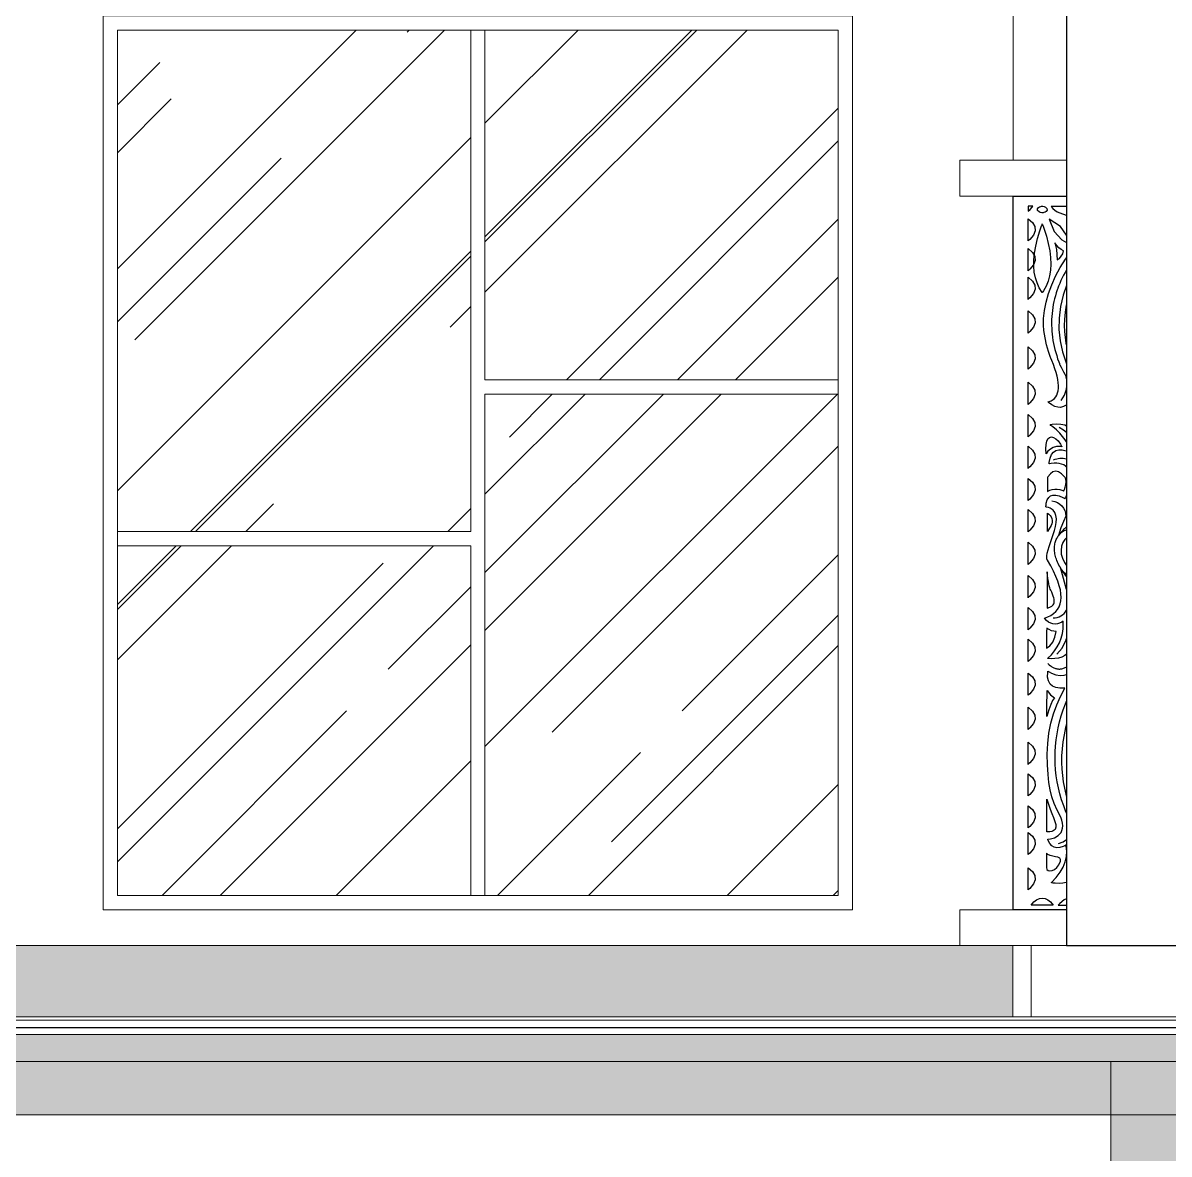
# Model space of a CAD drawing. Header units: inches. Extents: x 249 to 1192, y -18 to 440.
# Drawn here: x 696.882 to 700.094, y 263.2 to 266.37 of the extents above; entities that cross this region are included whole.
import ezdxf

# ---------------------------------------------------------------- set-up
doc = ezdxf.new("R2010")
doc.units = ezdxf.units.IN
doc.header["$MEASUREMENT"] = 0
for name, color, linetype, lineweight in [('ARSIR 1', 33, 'Continuous', 0), ('ARSIR BETON', 8, 'Continuous', 0), ('ARSIR KERAMIK', 66, 'Continuous', 25), ('ARSIR WARNA', 66, 'Continuous', 0), ('BALOK', 3, 'Continuous', 20), ('DINDING', 6, 'Continuous', 0), ('KACA', 141, 'Continuous', 30), ('KUSEN', 16, 'Continuous', 15), ('LANTAI', 135, 'Continuous', 9)]:
    doc.layers.add(name, color=color, linetype=linetype, lineweight=lineweight)
doc.layers.add('KOLOM', color=5, linetype='Continuous')
doc.linetypes.add('BATTING', pattern='A,0.0001,-0.1,[134,ltypeshp.shx,S=0.1,R=0,X=-0.1,Y=0],-0.2,[134,ltypeshp.shx,S=0.1,R=180,X=0.1,Y=0],-0.1', length=0.4001)

# ---------------------------------------------------------------- blocks, each defined once
blk = doc.blocks.new('B1')
at = {"layer": 'ARSIR BETON'}
blk.add_hatch(color=256, dxfattribs=at).paths.add_polyline_path([(364.6452, 149.9333), (364.1952, 149.9333), (364.1952, 149.2333), (364.6452, 149.2333)])
at = {"layer": 'BALOK'}
blk.add_lwpolyline([(364.1952, 149.9333), (364.6452, 149.9333), (364.6452, 149.2333), (364.1952, 149.2333)], close=True, dxfattribs=at)
blk = doc.blocks.new('POTONGAN AA')
at = {"layer": 'ARSIR 1'}
h = blk.add_hatch(dxfattribs=at)
h.set_pattern_fill('CROSS', color=256, scale=0.1, style=0)
h.set_pattern_definition([(0, (688.437727, 128.103324), (0.025, 0.025), [0.0125, -0.0375]), (90, (688.443977, 128.097074), (-0.025, 0.025), [0.0125, -0.0375])])
h.paths.add_polyline_path([(695.1377, 128.1033), (695.1377, 128.3033), (692.1384, 128.3033), (692.1384, 128.1033)])
h.paths.add_polyline_path([(699.1374, 128.1033), (699.1374, 128.3033), (696.1382, 128.3033), (696.1382, 128.1033)])
h.paths.add_polyline_path([(703.1377, 128.1033), (703.1377, 128.3033), (700.1379, 128.3033), (700.1379, 128.1033)])
h.paths.add_polyline_path([(707.1379, 128.1033), (707.1379, 128.3033), (704.1382, 128.3033), (704.1382, 128.1033)])
h.paths.add_polyline_path([(711.1377, 128.1033), (711.1377, 128.3033), (708.1384, 128.3033), (708.1384, 128.1033)])
h.paths.add_polyline_path([(715.1379, 128.1033), (715.1379, 128.3033), (712.1382, 128.3033), (712.1382, 128.1033)])
h.paths.add_polyline_path([(719.2877, 128.1033), (719.2877, 128.3033), (716.1384, 128.3033), (716.1384, 128.1033)])
h.paths.add_polyline_path([(719.2877, 128.3033), (719.2877, 128.1033), (719.8377, 128.1033), (719.8377, 128.3033)])
at = {"layer": 'ARSIR BETON'}
h = blk.add_hatch(dxfattribs=at)
h.set_pattern_fill('ANSI37', color=256, scale=0.075, style=0)
h.set_pattern_definition([(45, (366.442179, 14.045192), (-0.00662912607, 0.00662912607), []), (135, (366.442179, 14.045192), (-0.00662912607, -0.00662912607), [])])
h.paths.add_polyline_path([(677.7877, 127.9783), (677.7877, 127.8283), (730.4127, 127.8283), (730.4127, 127.9783)])
at = {"layer": 'ARSIR WARNA'}
h = blk.add_hatch(dxfattribs=at)
h.set_pattern_fill('AR-SAND', color=256, scale=0.025, style=0)
h.set_pattern_definition([(37.5, (683.712943, 127.978324), (-0.001574834, 0.048170594), [0, -0.038, 0, -0.0425, 0, -0.040625]), (7.5, (683.71294, 127.978324), (0.04424442, 0.07055365), [0, -0.0205, 0, -0.03425, 0, -0.013125]), (327.5, (683.682193, 127.978324), (0.077853547, 0.000141476), [0, -0.0125, 0, -0.045, 0, -0.05875]), (317.5, (683.68219, 127.978324), (0.07515317, 0.02194189), [0, -0.00625, 0, -0.0295, 0, -0.03375])])
h.paths.add_polyline_path([(719.8377, 127.9783), (719.8377, 128.0533), (688.8277, 128.0533), (688.8277, 127.9783)])
at = {"layer": 'KACA'}
h = blk.add_hatch(dxfattribs=at)
h.set_pattern_fill('AR-RROOF', color=256, scale=0.5, angle=45, style=0)
h.set_pattern_definition([(45, (696.6282, 128.4433), (0.424264, 1.13137), [7.5, -1, 2.5, -0.5]), (45, (696.92163, 129.0903), (-0.82378, 0.11667), [1.5, -0.165, 3, -0.375]), (45, (696.50444, 128.92062), (1.601597, 2.075358), [4, -0.7, 2, -0.5])])
h.paths.add_polyline_path([(693.6578, 129.8883), (694.6477, 129.8883), (694.6477, 130.8683), (693.6578, 130.8683)])
h.paths.add_polyline_path([(692.6279, 130.8683), (692.6279, 129.4633), (693.6178, 129.4633), (693.6178, 130.8683)])
h.paths.add_polyline_path([(693.6178, 129.4233), (692.6279, 129.4233), (692.6279, 128.4433), (693.6178, 128.4433)])
h.paths.add_polyline_path([(693.6578, 129.8483), (693.6578, 128.4433), (694.6477, 128.4433), (694.6477, 129.8483)])
at = {"layer": 'ARSIR KERAMIK', "linetype": 'BATTING', "ltscale": 0.045}
blk.add_lwpolyline([(688.8277, 128.0733), (719.8377, 128.0733)], dxfattribs=at)
at = {"layer": 'BALOK'}
blk.add_lwpolyline([(730.4127, 127.8283), (677.7877, 127.8283), (677.7877, 127.9783), (730.4127, 127.9783)], dxfattribs=at)
blk.add_lwpolyline([(679.7372, 127.2783), (730.2877, 127.2783), (730.2877, 127.8283), (679.7372, 127.8283)], close=True, dxfattribs=at)
at = {"layer": 'DINDING'}
blk.add_lwpolyline([(696.0879, 128.3033), (695.9879, 128.3033), (695.1884, 128.3033), (695.1884, 128.1033), (695.2884, 128.1033), (696.0879, 128.1033)], close=True, dxfattribs=at)
at = {"layer": 'KACA'}
for points in [[(695.2879, 128.4033), (695.1382, 128.4033), (695.1382, 130.4033), (695.2879, 130.4033)], [(695.2879, 128.4033), (695.1382, 128.4033), (695.1382, 130.4033), (695.2879, 130.4033)], [(695.2879, 130.3737), (695.2794, 130.3737), (695.2696, 130.3737), (695.2612, 130.3737), (695.2542, 130.3737), (695.2489, 130.3737), (695.2456, 130.3737), (695.2445, 130.3737), (695.2493, 130.3684), (695.2551, 130.3636), (695.2619, 130.3594), (695.2694, 130.3557), (695.2866, 130.3499), (695.2879, 130.3497)], [(695.2879, 130.3737), (695.2794, 130.3737), (695.2696, 130.3737), (695.2612, 130.3737), (695.2542, 130.3737), (695.2489, 130.3737), (695.2456, 130.3737), (695.2445, 130.3737), (695.2493, 130.3684), (695.2551, 130.3636), (695.2619, 130.3594), (695.2694, 130.3557), (695.2866, 130.3499), (695.2879, 130.3497)], [(695.2879, 130.2932), (695.2706, 130.3182), (695.239, 130.3385), (695.2529, 130.3039), (695.2747, 130.2805), (695.2879, 130.2732)], [(695.2879, 130.2932), (695.2706, 130.3182), (695.239, 130.3385), (695.2529, 130.3039), (695.2747, 130.2805), (695.2879, 130.2732)], [(695.2879, 129.8179), (695.2869, 129.8171), (695.2792, 129.813), (695.2713, 129.811), (695.2632, 129.8111), (695.2548, 129.8134), (695.2463, 129.8178), (695.2375, 129.8243), (695.2364, 129.8253), (695.2358, 129.8258), (695.2363, 129.8261), (695.2394, 129.827), (695.2451, 129.8295), (695.2501, 129.8326), (695.2543, 129.8363), (695.2579, 129.8406), (695.2608, 129.8456), (695.263, 129.8513), (695.2645, 129.8575), (695.2653, 129.8644), (695.2653, 129.872), (695.2647, 129.8802), (695.2634, 129.889), (695.2614, 129.8985), (695.2587, 129.9086), (695.2553, 129.9193), (695.2512, 129.9307), (695.2464, 129.9427), (695.2439, 129.9487), (695.243, 129.9508), (695.2371, 129.968), (695.232, 129.9864), (695.2278, 130.0058), (695.2245, 130.0264), (695.2242, 130.029), (695.2235, 130.0387), (695.2238, 130.0602), (695.2262, 130.0827), (695.2308, 130.1061), (695.2375, 130.13), (695.2463, 130.1543), (695.2572, 130.1787), (695.2702, 130.2028), (695.2851, 130.2265), (695.2879, 130.2303)], [(695.2879, 129.8179), (695.2869, 129.8171), (695.2792, 129.813), (695.2713, 129.811), (695.2632, 129.8111), (695.2548, 129.8134), (695.2463, 129.8178), (695.2375, 129.8243), (695.2364, 129.8253), (695.2358, 129.8258), (695.2363, 129.8261), (695.2394, 129.827), (695.2451, 129.8295), (695.2501, 129.8326), (695.2543, 129.8363), (695.2579, 129.8406), (695.2608, 129.8456), (695.263, 129.8513), (695.2645, 129.8575), (695.2653, 129.8644), (695.2653, 129.872), (695.2647, 129.8802), (695.2634, 129.889), (695.2614, 129.8985), (695.2587, 129.9086), (695.2553, 129.9193), (695.2512, 129.9307), (695.2464, 129.9427), (695.2439, 129.9487), (695.243, 129.9508), (695.2371, 129.968), (695.232, 129.9864), (695.2278, 130.0058), (695.2245, 130.0264), (695.2242, 130.029), (695.2235, 130.0387), (695.2238, 130.0602), (695.2262, 130.0827), (695.2308, 130.1061), (695.2375, 130.13), (695.2463, 130.1543), (695.2572, 130.1787), (695.2702, 130.2028), (695.2851, 130.2265), (695.2879, 130.2303)], [(695.2879, 130.1964), (695.2839, 130.1893), (695.2799, 130.1817), (695.276, 130.1741), (695.2723, 130.1663), (695.2688, 130.1583), (695.2654, 130.1503), (695.2646, 130.1482), (695.2642, 130.1472), (695.264, 130.1466), (695.2632, 130.1445), (695.2618, 130.1404), (695.2592, 130.1321), (695.2567, 130.1238), (695.2546, 130.1155), (695.2526, 130.1073), (695.2509, 130.099), (695.2495, 130.0907), (695.2483, 130.0824), (695.2473, 130.0741), (695.2466, 130.0658), (695.2462, 130.0575), (695.2459, 130.0492), (695.246, 130.0408), (695.2463, 130.0325), (695.2468, 130.0241), (695.2476, 130.0157), (695.2486, 130.0073), (695.2499, 129.9988), (695.2515, 129.9903), (695.2533, 129.9818), (695.2554, 129.9732), (695.2577, 129.9646), (695.2603, 129.956), (695.2631, 129.9473), (695.2662, 129.9386), (695.2679, 129.9342), (695.2687, 129.932), (695.2696, 129.9301), (695.2732, 129.9232), (695.2766, 129.9166), (695.2798, 129.9103), (695.283, 129.9044), (695.286, 129.8987), (695.2879, 129.8952)], [(695.2879, 130.1964), (695.2839, 130.1893), (695.2799, 130.1817), (695.276, 130.1741), (695.2723, 130.1663), (695.2688, 130.1583), (695.2654, 130.1503), (695.2646, 130.1482), (695.2642, 130.1472), (695.264, 130.1466), (695.2632, 130.1445), (695.2618, 130.1404), (695.2592, 130.1321), (695.2567, 130.1238), (695.2546, 130.1155), (695.2526, 130.1073), (695.2509, 130.099), (695.2495, 130.0907), (695.2483, 130.0824), (695.2473, 130.0741), (695.2466, 130.0658), (695.2462, 130.0575), (695.2459, 130.0492), (695.246, 130.0408), (695.2463, 130.0325), (695.2468, 130.0241), (695.2476, 130.0157), (695.2486, 130.0073), (695.2499, 129.9988), (695.2515, 129.9903), (695.2533, 129.9818), (695.2554, 129.9732), (695.2577, 129.9646), (695.2603, 129.956), (695.2631, 129.9473), (695.2662, 129.9386), (695.2679, 129.9342), (695.2687, 129.932), (695.2696, 129.9301), (695.2732, 129.9232), (695.2766, 129.9166), (695.2798, 129.9103), (695.283, 129.9044), (695.286, 129.8987), (695.2879, 129.8952)], [(695.2879, 130.1526), (695.2783, 130.1252), (695.2709, 130.0933), (695.267, 130.0613), (695.2666, 130.0294), (695.2698, 129.9976), (695.2765, 129.9664), (695.2868, 129.9357), (695.2879, 129.9332)], [(695.2879, 130.1526), (695.2783, 130.1252), (695.2709, 130.0933), (695.267, 130.0613), (695.2666, 130.0294), (695.2698, 129.9976), (695.2765, 129.9664), (695.2868, 129.9357), (695.2879, 129.9332)], [(695.2879, 129.9863), (695.2868, 129.9908), (695.2829, 130.0234), (695.2824, 130.0401), (695.2828, 130.0575), (695.2847, 130.0779), (695.2879, 130.0978), (695.2879, 130.0981)], [(695.2879, 129.9863), (695.2868, 129.9908), (695.2829, 130.0234), (695.2824, 130.0401), (695.2828, 130.0575), (695.2847, 130.0779), (695.2879, 130.0978), (695.2879, 130.0981)], [(695.2879, 129.7143), (695.2842, 129.7202), (695.277, 129.7296), (695.2688, 129.7388), (695.2597, 129.7477), (695.2495, 129.7563), (695.2441, 129.7606), (695.2419, 129.7626), (695.248, 129.7638), (695.2601, 129.7649), (695.2718, 129.7641), (695.2831, 129.7616), (695.2879, 129.7596)], [(695.2879, 129.7143), (695.2842, 129.7202), (695.277, 129.7296), (695.2688, 129.7388), (695.2597, 129.7477), (695.2495, 129.7563), (695.2441, 129.7606), (695.2419, 129.7626), (695.248, 129.7638), (695.2601, 129.7649), (695.2718, 129.7641), (695.2831, 129.7616), (695.2879, 129.7596)], [(695.2879, 129.7405), (695.2796, 129.7472), (695.2676, 129.7545)], [(695.2879, 129.7405), (695.2796, 129.7472), (695.2676, 129.7545)], [(695.2879, 129.6437), (695.2853, 129.6461), (695.28, 129.6496), (695.2741, 129.6522), (695.2677, 129.6539), (695.2606, 129.6546), (695.253, 129.6545), (695.2448, 129.6534), (695.2404, 129.6525), (695.2393, 129.6523), (695.239, 129.6525), (695.2391, 129.6534), (695.2395, 129.6568), (695.242, 129.6689), (695.2459, 129.6785), (695.2513, 129.6856), (695.2581, 129.6902), (695.2663, 129.6922), (695.276, 129.6918), (695.2871, 129.6888), (695.2879, 129.6884)], [(695.2879, 129.6437), (695.2853, 129.6461), (695.28, 129.6496), (695.2741, 129.6522), (695.2677, 129.6539), (695.2606, 129.6546), (695.253, 129.6545), (695.2448, 129.6534), (695.2404, 129.6525), (695.2393, 129.6523), (695.239, 129.6525), (695.2391, 129.6534), (695.2395, 129.6568), (695.242, 129.6689), (695.2459, 129.6785), (695.2513, 129.6856), (695.2581, 129.6902), (695.2663, 129.6922), (695.276, 129.6918), (695.2871, 129.6888), (695.2879, 129.6884)], [(695.2879, 129.119), (695.2828, 129.1154), (695.2745, 129.1114), (695.2654, 129.1085), (695.2555, 129.1069), (695.2448, 129.1066), (695.2391, 129.1069), (695.2362, 129.1071), (695.2349, 129.1073), (695.2356, 129.1079), (695.2458, 129.1179), (695.2546, 129.1284), (695.2621, 129.1396), (695.2682, 129.1514), (695.2729, 129.1639), (695.2762, 129.1769), (695.2781, 129.1906), (695.2787, 129.2049), (695.2786, 129.2086), (695.2786, 129.2104), (695.2785, 129.2114), (695.2783, 129.2117), (695.275, 129.2095), (695.2685, 129.2062), (695.2622, 129.2043), (695.2559, 129.2036), (695.2497, 129.2043), (695.2436, 129.2062), (695.2376, 129.2095), (695.2316, 129.2141), (695.2258, 129.22), (695.2354, 129.2236), (695.244, 129.2279), (695.2514, 129.2329), (695.2578, 129.2386), (695.2631, 129.245), (695.2672, 129.2522), (695.2702, 129.2601), (695.2721, 129.2688), (695.2727, 129.2782), (695.2722, 129.2884), (695.2706, 129.2994), (695.2677, 129.3112), (695.2636, 129.3239), (695.2582, 129.3373), (695.2516, 129.3516), (695.2438, 129.3667), (695.2347, 129.3828), (695.2341, 129.3838), (695.2339, 129.3841), (695.2336, 129.3846), (695.2331, 129.3857), (695.2324, 129.3883), (695.2324, 129.3946), (695.2337, 129.4024), (695.2362, 129.4114), (695.2395, 129.4214), (695.2472, 129.4433), (695.2546, 129.4662), (695.2574, 129.4775), (695.2591, 129.4884), (695.2596, 129.4986), (695.2584, 129.508), (695.2554, 129.5162), (695.2501, 129.523), (695.2422, 129.5283), (695.2373, 129.5302), (695.2316, 129.5317), (695.23, 129.532), (695.23, 129.5327), (695.2301, 129.5342), (695.2304, 129.5371), (695.2313, 129.5425), (695.2339, 129.5516), (695.2379, 129.5584), (695.2432, 129.563), (695.2498, 129.5653), (695.2577, 129.5654), (695.2669, 129.5632), (695.2773, 129.5588), (695.2831, 129.5557), (695.2844, 129.5554), (695.2851, 129.5571), (695.2865, 129.5604), (695.2879, 129.5644)], [(695.2879, 129.119), (695.2828, 129.1154), (695.2745, 129.1114), (695.2654, 129.1085), (695.2555, 129.1069), (695.2448, 129.1066), (695.2391, 129.1069), (695.2362, 129.1071), (695.2349, 129.1073), (695.2356, 129.1079), (695.2458, 129.1179), (695.2546, 129.1284), (695.2621, 129.1396), (695.2682, 129.1514), (695.2729, 129.1639), (695.2762, 129.1769), (695.2781, 129.1906), (695.2787, 129.2049), (695.2786, 129.2086), (695.2786, 129.2104), (695.2785, 129.2114), (695.2783, 129.2117), (695.275, 129.2095), (695.2685, 129.2062), (695.2622, 129.2043), (695.2559, 129.2036), (695.2497, 129.2043), (695.2436, 129.2062), (695.2376, 129.2095), (695.2316, 129.2141), (695.2258, 129.22), (695.2354, 129.2236), (695.244, 129.2279), (695.2514, 129.2329), (695.2578, 129.2386), (695.2631, 129.245), (695.2672, 129.2522), (695.2702, 129.2601), (695.2721, 129.2688), (695.2727, 129.2782), (695.2722, 129.2884), (695.2706, 129.2994), (695.2677, 129.3112), (695.2636, 129.3239), (695.2582, 129.3373), (695.2516, 129.3516), (695.2438, 129.3667), (695.2347, 129.3828), (695.2341, 129.3838), (695.2339, 129.3841), (695.2336, 129.3846), (695.2331, 129.3857), (695.2324, 129.3883), (695.2324, 129.3946), (695.2337, 129.4024), (695.2362, 129.4114), (695.2395, 129.4214), (695.2472, 129.4433), (695.2546, 129.4662), (695.2574, 129.4775), (695.2591, 129.4884), (695.2596, 129.4986), (695.2584, 129.508), (695.2554, 129.5162), (695.2501, 129.523), (695.2422, 129.5283), (695.2373, 129.5302), (695.2316, 129.5317), (695.23, 129.532), (695.23, 129.5327), (695.2301, 129.5342), (695.2304, 129.5371), (695.2313, 129.5425), (695.2339, 129.5516), (695.2379, 129.5584), (695.2432, 129.563), (695.2498, 129.5653), (695.2577, 129.5654), (695.2669, 129.5632), (695.2773, 129.5588), (695.2831, 129.5557), (695.2844, 129.5554), (695.2851, 129.5571), (695.2865, 129.5604), (695.2879, 129.5644)], [(695.2664, 129.4531), (695.2732, 129.4748), (695.2802, 129.4921), (695.287, 129.5072), (695.2879, 129.5091)], [(695.2664, 129.4531), (695.2732, 129.4748), (695.2802, 129.4921), (695.287, 129.5072), (695.2879, 129.5091)], [(695.2879, 129.3425), (695.2866, 129.3436), (695.2836, 129.3463), (695.2808, 129.3491), (695.2779, 129.352), (695.2766, 129.3535), (695.2763, 129.3538), (695.2761, 129.3541), (695.2757, 129.3546), (695.2742, 129.3567), (695.2715, 129.3609), (695.2689, 129.365), (695.2666, 129.3692), (695.2645, 129.3733), (695.2626, 129.3774), (695.2609, 129.3814), (695.2594, 129.3854), (695.2581, 129.3894), (695.257, 129.3933), (695.2561, 129.3972), (695.2554, 129.401), (695.2549, 129.4047), (695.2545, 129.4084), (695.2543, 129.412), (695.2542, 129.4155), (695.2544, 129.419), (695.2546, 129.4224), (695.2551, 129.4257), (695.2556, 129.4289), (695.2563, 129.432), (695.2572, 129.435), (695.2581, 129.4379), (695.2592, 129.4407), (695.2605, 129.4434), (695.2618, 129.446), (695.2632, 129.4485), (695.2648, 129.4508), (695.2664, 129.4531), (695.2682, 129.4552), (695.27, 129.4571), (695.2719, 129.459), (695.2739, 129.4606), (695.276, 129.4622), (695.2781, 129.4636), (695.2803, 129.4648), (695.2826, 129.4659), (695.2851, 129.467), (695.2879, 129.4682)], [(695.2879, 129.3425), (695.2866, 129.3436), (695.2836, 129.3463), (695.2808, 129.3491), (695.2779, 129.352), (695.2766, 129.3535), (695.2763, 129.3538), (695.2761, 129.3541), (695.2757, 129.3546), (695.2742, 129.3567), (695.2715, 129.3609), (695.2689, 129.365), (695.2666, 129.3692), (695.2645, 129.3733), (695.2626, 129.3774), (695.2609, 129.3814), (695.2594, 129.3854), (695.2581, 129.3894), (695.257, 129.3933), (695.2561, 129.3972), (695.2554, 129.401), (695.2549, 129.4047), (695.2545, 129.4084), (695.2543, 129.412), (695.2542, 129.4155), (695.2544, 129.419), (695.2546, 129.4224), (695.2551, 129.4257), (695.2556, 129.4289), (695.2563, 129.432), (695.2572, 129.435), (695.2581, 129.4379), (695.2592, 129.4407), (695.2605, 129.4434), (695.2618, 129.446), (695.2632, 129.4485), (695.2648, 129.4508), (695.2664, 129.4531), (695.2682, 129.4552), (695.27, 129.4571), (695.2719, 129.459), (695.2739, 129.4606), (695.276, 129.4622), (695.2781, 129.4636), (695.2803, 129.4648), (695.2826, 129.4659), (695.2851, 129.467), (695.2879, 129.4682)], [(695.2879, 129.4451), (695.2833, 129.4405), (695.2778, 129.4321), (695.2742, 129.4219), (695.2727, 129.4102), (695.2732, 129.4), (695.2765, 129.3886), (695.2823, 129.3765), (695.2879, 129.3682)], [(695.2879, 129.4451), (695.2833, 129.4405), (695.2778, 129.4321), (695.2742, 129.4219), (695.2727, 129.4102), (695.2732, 129.4), (695.2765, 129.3886), (695.2823, 129.3765), (695.2879, 129.3682)], [(695.2879, 129.3007), (695.2714, 129.3619)], [(695.2879, 129.3007), (695.2714, 129.3619)], [(695.2879, 129.3373), (695.2735, 129.3565)], [(695.2879, 129.3373), (695.2735, 129.3565)], [(695.2359, 129.0928), (695.2395, 129.0895), (695.2432, 129.0866), (695.2451, 129.0853), (695.247, 129.0841), (695.2489, 129.0829), (695.2508, 129.0819), (695.2527, 129.081), (695.2547, 129.0802), (695.2566, 129.0794), (695.2586, 129.0789), (695.2606, 129.0784), (695.2626, 129.078), (695.2646, 129.0778), (695.2667, 129.0777), (695.2688, 129.0777), (695.2709, 129.0779), (695.273, 129.0782), (695.2752, 129.0786), (695.2774, 129.0792), (695.2796, 129.0799), (695.2819, 129.0808), (695.2841, 129.0818), (695.2865, 129.083), (695.2879, 129.0839)], [(695.2359, 129.0928), (695.2395, 129.0895), (695.2432, 129.0866), (695.2451, 129.0853), (695.247, 129.0841), (695.2489, 129.0829), (695.2508, 129.0819), (695.2527, 129.081), (695.2547, 129.0802), (695.2566, 129.0794), (695.2586, 129.0789), (695.2606, 129.0784), (695.2626, 129.078), (695.2646, 129.0778), (695.2667, 129.0777), (695.2688, 129.0777), (695.2709, 129.0779), (695.273, 129.0782), (695.2752, 129.0786), (695.2774, 129.0792), (695.2796, 129.0799), (695.2819, 129.0808), (695.2841, 129.0818), (695.2865, 129.083), (695.2879, 129.0839)], [(695.2879, 128.4802), (695.2868, 128.4797), (695.2775, 128.4775), (695.2673, 128.4766), (695.2564, 128.4772), (695.2506, 128.478), (695.2476, 128.4785), (695.2461, 128.4788), (695.2454, 128.479), (695.2457, 128.4794), (695.259, 128.4938), (695.2699, 128.5083), (695.2783, 128.5229), (695.2842, 128.5375), (695.2877, 128.5521), (695.2887, 128.5669), (695.2873, 128.5817), (695.2869, 128.5835), (695.2867, 128.5843), (695.2861, 128.584), (695.2835, 128.5826), (695.2784, 128.5802), (695.2691, 128.5772), (695.2607, 128.5765), (695.2533, 128.5781), (695.2468, 128.5821), (695.2413, 128.5884), (695.2366, 128.597), (695.2356, 128.5995), (695.2352, 128.6008), (695.2364, 128.601), (695.2427, 128.6017), (695.2546, 128.6049), (695.2648, 128.611), (695.2726, 128.6197), (695.2752, 128.6252), (695.2769, 128.6313), (695.2776, 128.6381), (695.277, 128.6456), (695.2752, 128.6538), (695.2719, 128.6627), (695.262, 128.6823), (695.2534, 128.7012), (695.2469, 128.7197), (695.242, 128.7388), (695.2385, 128.7594), (695.2362, 128.7824), (695.2348, 128.8088), (695.2341, 128.8392), (695.2353, 128.8694), (695.2387, 128.8982), (695.2442, 128.9256), (695.2516, 128.9519), (695.2606, 128.977), (695.2711, 129.0011), (695.2829, 129.0243), (695.2696, 129.0241), (695.2579, 129.0256), (695.2486, 129.0294), (695.2417, 129.0357), (695.2372, 129.0442), (695.235, 129.0552), (695.2352, 129.0686), (695.2357, 129.072), (695.2391, 129.07), (695.2456, 129.0665), (695.2581, 129.0615), (695.2701, 129.0594), (695.2815, 129.0602), (695.2879, 129.0624)], [(695.2879, 128.4802), (695.2868, 128.4797), (695.2775, 128.4775), (695.2673, 128.4766), (695.2564, 128.4772), (695.2506, 128.478), (695.2476, 128.4785), (695.2461, 128.4788), (695.2454, 128.479), (695.2457, 128.4794), (695.259, 128.4938), (695.2699, 128.5083), (695.2783, 128.5229), (695.2842, 128.5375), (695.2877, 128.5521), (695.2887, 128.5669), (695.2873, 128.5817), (695.2869, 128.5835), (695.2867, 128.5843), (695.2861, 128.584), (695.2835, 128.5826), (695.2784, 128.5802), (695.2691, 128.5772), (695.2607, 128.5765), (695.2533, 128.5781), (695.2468, 128.5821), (695.2413, 128.5884), (695.2366, 128.597), (695.2356, 128.5995), (695.2352, 128.6008), (695.2364, 128.601), (695.2427, 128.6017), (695.2546, 128.6049), (695.2648, 128.611), (695.2726, 128.6197), (695.2752, 128.6252), (695.2769, 128.6313), (695.2776, 128.6381), (695.277, 128.6456), (695.2752, 128.6538), (695.2719, 128.6627), (695.262, 128.6823), (695.2534, 128.7012), (695.2469, 128.7197), (695.242, 128.7388), (695.2385, 128.7594), (695.2362, 128.7824), (695.2348, 128.8088), (695.2341, 128.8392), (695.2353, 128.8694), (695.2387, 128.8982), (695.2442, 128.9256), (695.2516, 128.9519), (695.2606, 128.977), (695.2711, 129.0011), (695.2829, 129.0243), (695.2696, 129.0241), (695.2579, 129.0256), (695.2486, 129.0294), (695.2417, 129.0357), (695.2372, 129.0442), (695.235, 129.0552), (695.2352, 129.0686), (695.2357, 129.072), (695.2391, 129.07), (695.2456, 129.0665), (695.2581, 129.0615), (695.2701, 129.0594), (695.2815, 129.0602), (695.2879, 129.0624)], [(695.2879, 128.6738), (695.2863, 128.6776), (695.28, 128.6943), (695.2743, 128.711), (695.2694, 128.7278), (695.2653, 128.7445), (695.2619, 128.7613), (695.2592, 128.7781), (695.2573, 128.7949), (695.2561, 128.8116), (695.2557, 128.8284), (695.256, 128.8452), (695.257, 128.862), (695.2588, 128.8789), (695.2613, 128.8957), (695.2645, 128.9125), (695.2685, 128.9294), (695.2733, 128.9462), (695.2787, 128.9631), (695.285, 128.9799), (695.2879, 128.9872)], [(695.2879, 128.6738), (695.2863, 128.6776), (695.28, 128.6943), (695.2743, 128.711), (695.2694, 128.7278), (695.2653, 128.7445), (695.2619, 128.7613), (695.2592, 128.7781), (695.2573, 128.7949), (695.2561, 128.8116), (695.2557, 128.8284), (695.256, 128.8452), (695.257, 128.862), (695.2588, 128.8789), (695.2613, 128.8957), (695.2645, 128.9125), (695.2685, 128.9294), (695.2733, 128.9462), (695.2787, 128.9631), (695.285, 128.9799), (695.2879, 128.9872)], [(695.2879, 128.923), (695.2854, 128.9134), (695.2811, 128.8933), (695.2778, 128.8735), (695.2756, 128.8539), (695.2743, 128.8347), (695.274, 128.8158), (695.2747, 128.7973), (695.2762, 128.7791), (695.2786, 128.7614), (695.2819, 128.744), (695.286, 128.7271), (695.2879, 128.7205)], [(695.2879, 128.923), (695.2854, 128.9134), (695.2811, 128.8933), (695.2778, 128.8735), (695.2756, 128.8539), (695.2743, 128.8347), (695.274, 128.8158), (695.2747, 128.7973), (695.2762, 128.7791), (695.2786, 128.7614), (695.2819, 128.744), (695.286, 128.7271), (695.2879, 128.7205)], [(695.2653, 128.5892), (695.2781, 128.5933), (695.2879, 128.6004)], [(695.2653, 128.5892), (695.2781, 128.5933), (695.2879, 128.6004)], [(695.2879, 128.4335), (695.2814, 128.4309), (695.269, 128.4206), (695.2659, 128.4171), (695.2649, 128.4159), (695.2655, 128.4159), (695.2745, 128.4159), (695.2879, 128.4159)], [(695.2879, 128.4335), (695.2814, 128.4309), (695.269, 128.4206), (695.2659, 128.4171), (695.2649, 128.4159), (695.2655, 128.4159), (695.2745, 128.4159), (695.2879, 128.4159)]]:
    blk.add_lwpolyline(points, dxfattribs=at)
for points in [[(695.1803, 130.3749), (695.1803, 130.3688), (695.1803, 130.3608), (695.1857, 130.3652), (695.1916, 130.3717), (695.1935, 130.3749), (695.1904, 130.3749), (695.186, 130.3749), (695.182, 130.3749)], [(695.1803, 130.3749), (695.1803, 130.3688), (695.1803, 130.3608), (695.1857, 130.3652), (695.1916, 130.3717), (695.1935, 130.3749), (695.1904, 130.3749), (695.186, 130.3749), (695.182, 130.3749)], [(695.2213, 130.3745), (695.2255, 130.3738), (695.2289, 130.3724), (695.233, 130.3685), (695.2335, 130.3639), (695.2306, 130.3597), (695.2278, 130.3581), (695.2242, 130.3569), (695.222, 130.3566), (695.2213, 130.3565), (695.2213, 130.3565), (695.2212, 130.3565), (695.2206, 130.3565), (695.2187, 130.3564), (695.2144, 130.3572), (695.2111, 130.3585), (695.207, 130.3624), (695.2064, 130.3671), (695.2093, 130.3713), (695.2121, 130.373), (695.2157, 130.3741), (695.2179, 130.3744), (695.2187, 130.3745), (695.2187, 130.3745), (695.2187, 130.3745), (695.2191, 130.3745), (695.2213, 130.3745)], [(695.2213, 130.3745), (695.2255, 130.3738), (695.2289, 130.3724), (695.233, 130.3685), (695.2335, 130.3639), (695.2306, 130.3597), (695.2278, 130.3581), (695.2242, 130.3569), (695.222, 130.3566), (695.2213, 130.3565), (695.2213, 130.3565), (695.2212, 130.3565), (695.2206, 130.3565), (695.2187, 130.3564), (695.2144, 130.3572), (695.2111, 130.3585), (695.207, 130.3624), (695.2064, 130.3671), (695.2093, 130.3713), (695.2121, 130.373), (695.2157, 130.3741), (695.2179, 130.3744), (695.2187, 130.3745), (695.2187, 130.3745), (695.2187, 130.3745), (695.2191, 130.3745), (695.2213, 130.3745)], [(695.1803, 130.3395), (695.1925, 130.3287), (695.1991, 130.3175), (695.2, 130.306), (695.1953, 130.294), (695.185, 130.2816), (695.1815, 130.2784), (695.1803, 130.2774), (695.1803, 130.278), (695.1803, 130.2871), (695.1803, 130.3198), (695.1803, 130.3337), (695.1803, 130.3395)], [(695.1803, 130.3395), (695.1925, 130.3287), (695.1991, 130.3175), (695.2, 130.306), (695.1953, 130.294), (695.185, 130.2816), (695.1815, 130.2784), (695.1803, 130.2774), (695.1803, 130.278), (695.1803, 130.2871), (695.1803, 130.3198), (695.1803, 130.3337), (695.1803, 130.3395)], [(695.22, 130.325), (695.2201, 130.3246), (695.2205, 130.3236), (695.2213, 130.3214), (695.2215, 130.3208), (695.2215, 130.3208), (695.2215, 130.3208), (695.2215, 130.3208), (695.2217, 130.3203), (695.2222, 130.3189), (695.2243, 130.3132), (695.2314, 130.2911), (695.2369, 130.27), (695.2409, 130.2498), (695.2432, 130.2308), (695.2439, 130.2127), (695.243, 130.1956), (695.2405, 130.1795), (695.2363, 130.1645), (695.2306, 130.1505), (695.2233, 130.1374), (695.2212, 130.1343), (695.2206, 130.1336), (695.2205, 130.1333), (695.2205, 130.1333), (695.2204, 130.1333), (695.2203, 130.1333), (695.2195, 130.1333), (695.2116, 130.146), (695.2053, 130.1597), (695.2007, 130.1744), (695.1976, 130.1901), (695.1962, 130.2069), (695.1963, 130.2246), (695.1981, 130.2434), (695.2015, 130.2631), (695.2065, 130.2839), (695.2131, 130.3057), (695.217, 130.317), (695.2181, 130.3198), (695.2183, 130.3206), (695.2184, 130.3208), (695.2184, 130.3208), (695.2184, 130.3208), (695.2184, 130.3208), (695.2187, 130.3214), (695.2195, 130.3236), (695.2198, 130.3246), (695.22, 130.325)], [(695.22, 130.325), (695.2201, 130.3246), (695.2205, 130.3236), (695.2213, 130.3214), (695.2215, 130.3208), (695.2215, 130.3208), (695.2215, 130.3208), (695.2215, 130.3208), (695.2217, 130.3203), (695.2222, 130.3189), (695.2243, 130.3132), (695.2314, 130.2911), (695.2369, 130.27), (695.2409, 130.2498), (695.2432, 130.2308), (695.2439, 130.2127), (695.243, 130.1956), (695.2405, 130.1795), (695.2363, 130.1645), (695.2306, 130.1505), (695.2233, 130.1374), (695.2212, 130.1343), (695.2206, 130.1336), (695.2205, 130.1333), (695.2205, 130.1333), (695.2204, 130.1333), (695.2203, 130.1333), (695.2195, 130.1333), (695.2116, 130.146), (695.2053, 130.1597), (695.2007, 130.1744), (695.1976, 130.1901), (695.1962, 130.2069), (695.1963, 130.2246), (695.1981, 130.2434), (695.2015, 130.2631), (695.2065, 130.2839), (695.2131, 130.3057), (695.217, 130.317), (695.2181, 130.3198), (695.2183, 130.3206), (695.2184, 130.3208), (695.2184, 130.3208), (695.2184, 130.3208), (695.2184, 130.3208), (695.2187, 130.3214), (695.2195, 130.3236), (695.2198, 130.3246), (695.22, 130.325)], [(695.1803, 130.2559), (695.1925, 130.2452), (695.1991, 130.234), (695.2, 130.2224), (695.1953, 130.2104), (695.185, 130.1981), (695.1815, 130.1949), (695.1803, 130.1939), (695.1803, 130.1945), (695.1803, 130.2035), (695.1803, 130.2363), (695.1803, 130.2502), (695.1803, 130.2559)], [(695.1803, 130.2559), (695.1925, 130.2452), (695.1991, 130.234), (695.2, 130.2224), (695.1953, 130.2104), (695.185, 130.1981), (695.1815, 130.1949), (695.1803, 130.1939), (695.1803, 130.1945), (695.1803, 130.2035), (695.1803, 130.2363), (695.1803, 130.2502), (695.1803, 130.2559)], [(695.2549, 130.2723), (695.2597, 130.2534), (695.2621, 130.2246), (695.2685, 130.2278), (695.2779, 130.2417), (695.2794, 130.2493), (695.2726, 130.2532), (695.2662, 130.2584), (695.2603, 130.2647)], [(695.2549, 130.2723), (695.2597, 130.2534), (695.2621, 130.2246), (695.2685, 130.2278), (695.2779, 130.2417), (695.2794, 130.2493), (695.2726, 130.2532), (695.2662, 130.2584), (695.2603, 130.2647)], [(695.1803, 130.1757), (695.1925, 130.165), (695.1991, 130.1538), (695.2, 130.1422), (695.1953, 130.1302), (695.185, 130.1178), (695.1815, 130.1147), (695.1803, 130.1137), (695.1803, 130.1143), (695.1803, 130.1233), (695.1803, 130.1561), (695.1803, 130.17), (695.1803, 130.1757)], [(695.1803, 130.1757), (695.1925, 130.165), (695.1991, 130.1538), (695.2, 130.1422), (695.1953, 130.1302), (695.185, 130.1178), (695.1815, 130.1147), (695.1803, 130.1137), (695.1803, 130.1143), (695.1803, 130.1233), (695.1803, 130.1561), (695.1803, 130.17), (695.1803, 130.1757)], [(695.1803, 130.0811), (695.1925, 130.0703), (695.1991, 130.0592), (695.2, 130.0476), (695.1953, 130.0356), (695.185, 130.0232), (695.1815, 130.02), (695.1803, 130.019), (695.1803, 130.0197), (695.1803, 130.0287), (695.1803, 130.0614), (695.1803, 130.0754), (695.1803, 130.0811)], [(695.1803, 130.0811), (695.1925, 130.0703), (695.1991, 130.0592), (695.2, 130.0476), (695.1953, 130.0356), (695.185, 130.0232), (695.1815, 130.02), (695.1803, 130.019), (695.1803, 130.0197), (695.1803, 130.0287), (695.1803, 130.0614), (695.1803, 130.0754), (695.1803, 130.0811)], [(695.1803, 129.9802), (695.1925, 129.9694), (695.1991, 129.9583), (695.2, 129.9467), (695.1953, 129.9347), (695.185, 129.9223), (695.1815, 129.9191), (695.1803, 129.9181), (695.1803, 129.9188), (695.1803, 129.9278), (695.1803, 129.9605), (695.1803, 129.9745), (695.1803, 129.9802)], [(695.1803, 129.9802), (695.1925, 129.9694), (695.1991, 129.9583), (695.2, 129.9467), (695.1953, 129.9347), (695.185, 129.9223), (695.1815, 129.9191), (695.1803, 129.9181), (695.1803, 129.9188), (695.1803, 129.9278), (695.1803, 129.9605), (695.1803, 129.9745), (695.1803, 129.9802)], [(695.1803, 129.8814), (695.1925, 129.8706), (695.1991, 129.8595), (695.2, 129.8479), (695.1953, 129.8359), (695.185, 129.8235), (695.1815, 129.8203), (695.1803, 129.8193), (695.1803, 129.82), (695.1803, 129.829), (695.1803, 129.8617), (695.1803, 129.8757), (695.1803, 129.8814)], [(695.1803, 129.8814), (695.1925, 129.8706), (695.1991, 129.8595), (695.2, 129.8479), (695.1953, 129.8359), (695.185, 129.8235), (695.1815, 129.8203), (695.1803, 129.8193), (695.1803, 129.82), (695.1803, 129.829), (695.1803, 129.8617), (695.1803, 129.8757), (695.1803, 129.8814)], [(695.1803, 129.7907), (695.1925, 129.78), (695.1991, 129.7688), (695.2, 129.7572), (695.1953, 129.7452), (695.185, 129.7328), (695.1815, 129.7297), (695.1803, 129.7287), (695.1803, 129.7293), (695.1803, 129.7383), (695.1803, 129.7711), (695.1803, 129.785), (695.1803, 129.7907)], [(695.1803, 129.7907), (695.1925, 129.78), (695.1991, 129.7688), (695.2, 129.7572), (695.1953, 129.7452), (695.185, 129.7328), (695.1815, 129.7297), (695.1803, 129.7287), (695.1803, 129.7293), (695.1803, 129.7383), (695.1803, 129.7711), (695.1803, 129.785), (695.1803, 129.7907)], [(695.1803, 129.7021), (695.1925, 129.6914), (695.1991, 129.6802), (695.2, 129.6686), (695.1953, 129.6566), (695.185, 129.6442), (695.1815, 129.6411), (695.1803, 129.64), (695.1803, 129.6407), (695.1803, 129.6497), (695.1803, 129.6825), (695.1803, 129.6964), (695.1803, 129.7021)], [(695.1803, 129.7021), (695.1925, 129.6914), (695.1991, 129.6802), (695.2, 129.6686), (695.1953, 129.6566), (695.185, 129.6442), (695.1815, 129.6411), (695.1803, 129.64), (695.1803, 129.6407), (695.1803, 129.6497), (695.1803, 129.6825), (695.1803, 129.6964), (695.1803, 129.7021)], [(695.2309, 129.6807), (695.2298, 129.695), (695.2304, 129.7067), (695.2326, 129.7159), (695.236, 129.7225), (695.2406, 129.7265), (695.2459, 129.728), (695.2518, 129.7269), (695.2581, 129.7232), (695.2645, 129.717), (695.2708, 129.7081), (695.2738, 129.7027), (695.2745, 129.7013), (695.2745, 129.7008), (695.2738, 129.7009), (695.2709, 129.7012), (695.2602, 129.7009), (695.2507, 129.6985), (695.2426, 129.6941), (695.2359, 129.6881), (695.2309, 129.6807)], [(695.2309, 129.6807), (695.2298, 129.695), (695.2304, 129.7067), (695.2326, 129.7159), (695.236, 129.7225), (695.2406, 129.7265), (695.2459, 129.728), (695.2518, 129.7269), (695.2581, 129.7232), (695.2645, 129.717), (695.2708, 129.7081), (695.2738, 129.7027), (695.2745, 129.7013), (695.2745, 129.7008), (695.2738, 129.7009), (695.2709, 129.7012), (695.2602, 129.7009), (695.2507, 129.6985), (695.2426, 129.6941), (695.2359, 129.6881), (695.2309, 129.6807)], [(695.1803, 129.612), (695.1925, 129.6012), (695.1991, 129.59), (695.2, 129.5785), (695.1953, 129.5665), (695.185, 129.5541), (695.1815, 129.5509), (695.1803, 129.5499), (695.1803, 129.5506), (695.1803, 129.5596), (695.1803, 129.5923), (695.1803, 129.6062), (695.1803, 129.612)], [(695.1803, 129.612), (695.1925, 129.6012), (695.1991, 129.59), (695.2, 129.5785), (695.1953, 129.5665), (695.185, 129.5541), (695.1815, 129.5509), (695.1803, 129.5499), (695.1803, 129.5506), (695.1803, 129.5596), (695.1803, 129.5923), (695.1803, 129.6062), (695.1803, 129.612)], [(695.2342, 129.5754), (695.2412, 129.5785), (695.2481, 129.5807), (695.2551, 129.5818), (695.2621, 129.5817), (695.2695, 129.5805), (695.2773, 129.578), (695.2793, 129.5772), (695.2805, 129.5767), (695.2808, 129.5774), (695.2821, 129.5811), (695.284, 129.5872), (695.2857, 129.5947), (695.2866, 129.6025), (695.2859, 129.6097), (695.2847, 129.6128), (695.2839, 129.6141), (695.282, 129.6165), (695.2736, 129.625), (695.2654, 129.6301), (695.2575, 129.6318), (695.2499, 129.6301), (695.2426, 129.625), (695.2356, 129.6165), (695.2342, 129.6144), (695.2342, 129.6143), (695.2342, 129.6139), (695.2342, 129.6123), (695.2342, 129.6096), (695.2342, 129.602), (695.2342, 129.5844), (695.2342, 129.5779), (695.2342, 129.5761), (695.2342, 129.5754)], [(695.2342, 129.5754), (695.2412, 129.5785), (695.2481, 129.5807), (695.2551, 129.5818), (695.2621, 129.5817), (695.2695, 129.5805), (695.2773, 129.578), (695.2793, 129.5772), (695.2805, 129.5767), (695.2808, 129.5774), (695.2821, 129.5811), (695.284, 129.5872), (695.2857, 129.5947), (695.2866, 129.6025), (695.2859, 129.6097), (695.2847, 129.6128), (695.2839, 129.6141), (695.282, 129.6165), (695.2736, 129.625), (695.2654, 129.6301), (695.2575, 129.6318), (695.2499, 129.6301), (695.2426, 129.625), (695.2356, 129.6165), (695.2342, 129.6144), (695.2342, 129.6143), (695.2342, 129.6139), (695.2342, 129.6123), (695.2342, 129.6096), (695.2342, 129.602), (695.2342, 129.5844), (695.2342, 129.5779), (695.2342, 129.5761), (695.2342, 129.5754)], [(695.1803, 129.5246), (695.1925, 129.5138), (695.1991, 129.5026), (695.2, 129.491), (695.1953, 129.4791), (695.185, 129.4667), (695.1815, 129.4635), (695.1803, 129.4625), (695.1803, 129.4631), (695.1803, 129.4721), (695.1803, 129.5049), (695.1803, 129.5188), (695.1803, 129.5246)], [(695.1803, 129.5246), (695.1925, 129.5138), (695.1991, 129.5026), (695.2, 129.491), (695.1953, 129.4791), (695.185, 129.4667), (695.1815, 129.4635), (695.1803, 129.4625), (695.1803, 129.4631), (695.1803, 129.4721), (695.1803, 129.5049), (695.1803, 129.5188), (695.1803, 129.5246)], [(695.1803, 129.433), (695.1925, 129.4222), (695.1991, 129.4111), (695.2, 129.3995), (695.1953, 129.3875), (695.185, 129.3751), (695.1815, 129.3719), (695.1803, 129.3709), (695.1803, 129.3716), (695.1803, 129.3806), (695.1803, 129.4133), (695.1803, 129.4273), (695.1803, 129.433)], [(695.1803, 129.433), (695.1925, 129.4222), (695.1991, 129.4111), (695.2, 129.3995), (695.1953, 129.3875), (695.185, 129.3751), (695.1815, 129.3719), (695.1803, 129.3709), (695.1803, 129.3716), (695.1803, 129.3806), (695.1803, 129.4133), (695.1803, 129.4273), (695.1803, 129.433)], [(695.2334, 129.3497), (695.2334, 129.3494), (695.2334, 129.3486), (695.2334, 129.3472), (695.2334, 129.3454), (695.2334, 129.3403), (695.2334, 129.3338), (695.2334, 129.3261), (695.2334, 129.3175), (695.2334, 129.2988), (695.2334, 129.2802), (695.2334, 129.2716), (695.2334, 129.2639), (695.2334, 129.2573), (695.2334, 129.2523), (695.2334, 129.2505), (695.2334, 129.2491), (695.2334, 129.2482), (695.2334, 129.248), (695.2407, 129.2507), (695.2464, 129.2539), (695.2487, 129.2559), (695.2505, 129.258), (695.252, 129.2605), (695.2529, 129.2632), (695.2534, 129.2662), (695.2535, 129.2696), (695.2531, 129.2733), (695.2522, 129.2775), (695.2509, 129.2821), (695.249, 129.2872), (695.2466, 129.2928), (695.2437, 129.2988), (695.2424, 129.3018), (695.241, 129.3057), (695.2397, 129.3106), (695.2384, 129.3165), (695.2371, 129.3234), (695.2358, 129.3312), (695.2346, 129.34), (695.2334, 129.3497)], [(695.2334, 129.3497), (695.2334, 129.3494), (695.2334, 129.3486), (695.2334, 129.3472), (695.2334, 129.3454), (695.2334, 129.3403), (695.2334, 129.3338), (695.2334, 129.3261), (695.2334, 129.3175), (695.2334, 129.2988), (695.2334, 129.2802), (695.2334, 129.2716), (695.2334, 129.2639), (695.2334, 129.2573), (695.2334, 129.2523), (695.2334, 129.2505), (695.2334, 129.2491), (695.2334, 129.2482), (695.2334, 129.248), (695.2407, 129.2507), (695.2464, 129.2539), (695.2487, 129.2559), (695.2505, 129.258), (695.252, 129.2605), (695.2529, 129.2632), (695.2534, 129.2662), (695.2535, 129.2696), (695.2531, 129.2733), (695.2522, 129.2775), (695.2509, 129.2821), (695.249, 129.2872), (695.2466, 129.2928), (695.2437, 129.2988), (695.2424, 129.3018), (695.241, 129.3057), (695.2397, 129.3106), (695.2384, 129.3165), (695.2371, 129.3234), (695.2358, 129.3312), (695.2346, 129.34), (695.2334, 129.3497)], [(695.1803, 129.3398), (695.1925, 129.329), (695.1991, 129.3178), (695.2, 129.3062), (695.1953, 129.2943), (695.185, 129.2819), (695.1815, 129.2787), (695.1803, 129.2777), (695.1803, 129.2783), (695.1803, 129.2873), (695.1803, 129.3201), (695.1803, 129.334), (695.1803, 129.3398)], [(695.1803, 129.3398), (695.1925, 129.329), (695.1991, 129.3178), (695.2, 129.3062), (695.1953, 129.2943), (695.185, 129.2819), (695.1815, 129.2787), (695.1803, 129.2777), (695.1803, 129.2783), (695.1803, 129.2873), (695.1803, 129.3201), (695.1803, 129.334), (695.1803, 129.3398)], [(695.1803, 129.2499), (695.1925, 129.2391), (695.1991, 129.228), (695.2, 129.2164), (695.1953, 129.2044), (695.185, 129.192), (695.1815, 129.1888), (695.1803, 129.1878), (695.1803, 129.1885), (695.1803, 129.1975), (695.1803, 129.2302), (695.1803, 129.2442), (695.1803, 129.2499)], [(695.1803, 129.2499), (695.1925, 129.2391), (695.1991, 129.228), (695.2, 129.2164), (695.1953, 129.2044), (695.185, 129.192), (695.1815, 129.1888), (695.1803, 129.1878), (695.1803, 129.1885), (695.1803, 129.1975), (695.1803, 129.2302), (695.1803, 129.2442), (695.1803, 129.2499)], [(695.2319, 129.1358), (695.2416, 129.143), (695.2493, 129.1533), (695.2551, 129.1666), (695.259, 129.1829), (695.2462, 129.1845), (695.2323, 129.1924), (695.2323, 129.19), (695.2322, 129.1836), (695.2321, 129.1641), (695.232, 129.1446), (695.2319, 129.1382), (695.2319, 129.1358)], [(695.2319, 129.1358), (695.2416, 129.143), (695.2493, 129.1533), (695.2551, 129.1666), (695.259, 129.1829), (695.2462, 129.1845), (695.2323, 129.1924), (695.2323, 129.19), (695.2322, 129.1836), (695.2321, 129.1641), (695.232, 129.1446), (695.2319, 129.1382), (695.2319, 129.1358)], [(695.1803, 129.1613), (695.1925, 129.1505), (695.1991, 129.1393), (695.2, 129.1277), (695.1953, 129.1158), (695.185, 129.1034), (695.1815, 129.1002), (695.1803, 129.0992), (695.1803, 129.0998), (695.1803, 129.1088), (695.1803, 129.1416), (695.1803, 129.1555), (695.1803, 129.1613)], [(695.1803, 129.1613), (695.1925, 129.1505), (695.1991, 129.1393), (695.2, 129.1277), (695.1953, 129.1158), (695.185, 129.1034), (695.1815, 129.1002), (695.1803, 129.0992), (695.1803, 129.0998), (695.1803, 129.1088), (695.1803, 129.1416), (695.1803, 129.1555), (695.1803, 129.1613)], [(695.1803, 129.0664), (695.1925, 129.0556), (695.1991, 129.0445), (695.2, 129.0329), (695.1953, 129.0209), (695.185, 129.0085), (695.1815, 129.0053), (695.1803, 129.0043), (695.1803, 129.005), (695.1803, 129.014), (695.1803, 129.0467), (695.1803, 129.0607), (695.1803, 129.0664)], [(695.1803, 129.0664), (695.1925, 129.0556), (695.1991, 129.0445), (695.2, 129.0329), (695.1953, 129.0209), (695.185, 129.0085), (695.1815, 129.0053), (695.1803, 129.0043), (695.1803, 129.005), (695.1803, 129.014), (695.1803, 129.0467), (695.1803, 129.0607), (695.1803, 129.0664)], [(695.2334, 129.0173), (695.2429, 129.0053), (695.254, 128.9974), (695.2489, 128.9898), (695.2437, 128.9785), (695.2384, 128.9636), (695.233, 128.9451), (695.233, 128.9482), (695.2331, 128.9564), (695.2332, 128.9812), (695.2333, 129.006), (695.2333, 129.0142), (695.2334, 129.0173)], [(695.2334, 129.0173), (695.2429, 129.0053), (695.254, 128.9974), (695.2489, 128.9898), (695.2437, 128.9785), (695.2384, 128.9636), (695.233, 128.9451), (695.233, 128.9482), (695.2331, 128.9564), (695.2332, 128.9812), (695.2333, 129.006), (695.2333, 129.0142), (695.2334, 129.0173)], [(695.1803, 128.9706), (695.1925, 128.9598), (695.1991, 128.9486), (695.2, 128.9371), (695.1953, 128.9251), (695.185, 128.9127), (695.1815, 128.9095), (695.1803, 128.9085), (695.1803, 128.9092), (695.1803, 128.9182), (695.1803, 128.9509), (695.1803, 128.9648), (695.1803, 128.9706)], [(695.1803, 128.9706), (695.1925, 128.9598), (695.1991, 128.9486), (695.2, 128.9371), (695.1953, 128.9251), (695.185, 128.9127), (695.1815, 128.9095), (695.1803, 128.9085), (695.1803, 128.9092), (695.1803, 128.9182), (695.1803, 128.9509), (695.1803, 128.9648), (695.1803, 128.9706)], [(695.1803, 128.8727), (695.1925, 128.8619), (695.1991, 128.8507), (695.2, 128.8392), (695.1953, 128.8272), (695.185, 128.8148), (695.1815, 128.8116), (695.1803, 128.8106), (695.1803, 128.8112), (695.1803, 128.8203), (695.1803, 128.853), (695.1803, 128.8669), (695.1803, 128.8727)], [(695.1803, 128.8727), (695.1925, 128.8619), (695.1991, 128.8507), (695.2, 128.8392), (695.1953, 128.8272), (695.185, 128.8148), (695.1815, 128.8116), (695.1803, 128.8106), (695.1803, 128.8112), (695.1803, 128.8203), (695.1803, 128.853), (695.1803, 128.8669), (695.1803, 128.8727)], [(695.1803, 128.7841), (695.1925, 128.7734), (695.1991, 128.7622), (695.2, 128.7506), (695.1953, 128.7386), (695.185, 128.7262), (695.1815, 128.7231), (695.1803, 128.722), (695.1803, 128.7227), (695.1803, 128.7317), (695.1803, 128.7645), (695.1803, 128.7784), (695.1803, 128.7841)], [(695.1803, 128.7841), (695.1925, 128.7734), (695.1991, 128.7622), (695.2, 128.7506), (695.1953, 128.7386), (695.185, 128.7262), (695.1815, 128.7231), (695.1803, 128.722), (695.1803, 128.7227), (695.1803, 128.7317), (695.1803, 128.7645), (695.1803, 128.7784), (695.1803, 128.7841)], [(695.2331, 128.713), (695.2371, 128.6988), (695.2419, 128.6854), (695.2469, 128.6728), (695.2515, 128.6613), (695.2553, 128.6509), (695.2576, 128.6419), (695.258, 128.6344), (695.2557, 128.6284), (695.2535, 128.626), (695.2504, 128.6241), (695.2464, 128.6227), (695.2414, 128.6218), (695.2354, 128.6213), (695.2337, 128.6213), (695.2331, 128.6213), (695.2331, 128.6214), (695.2331, 128.6223), (695.2331, 128.6244), (695.2331, 128.6273), (695.2331, 128.6356), (695.2331, 128.6464), (695.2331, 128.6586), (695.2331, 128.684), (695.2331, 128.6953), (695.2331, 128.7045), (695.2331, 128.7081), (695.2331, 128.7107), (695.2331, 128.7124), (695.2331, 128.713)], [(695.2331, 128.713), (695.2371, 128.6988), (695.2419, 128.6854), (695.2469, 128.6728), (695.2515, 128.6613), (695.2553, 128.6509), (695.2576, 128.6419), (695.258, 128.6344), (695.2557, 128.6284), (695.2535, 128.626), (695.2504, 128.6241), (695.2464, 128.6227), (695.2414, 128.6218), (695.2354, 128.6213), (695.2337, 128.6213), (695.2331, 128.6213), (695.2331, 128.6214), (695.2331, 128.6223), (695.2331, 128.6244), (695.2331, 128.6273), (695.2331, 128.6356), (695.2331, 128.6464), (695.2331, 128.6586), (695.2331, 128.684), (695.2331, 128.6953), (695.2331, 128.7045), (695.2331, 128.7081), (695.2331, 128.7107), (695.2331, 128.7124), (695.2331, 128.713)], [(695.1803, 128.6944), (695.1925, 128.6836), (695.1991, 128.6725), (695.2, 128.6609), (695.1953, 128.6489), (695.185, 128.6365), (695.1815, 128.6333), (695.1803, 128.6323), (695.1803, 128.633), (695.1803, 128.642), (695.1803, 128.6747), (695.1803, 128.6887), (695.1803, 128.6944)], [(695.1803, 128.6944), (695.1925, 128.6836), (695.1991, 128.6725), (695.2, 128.6609), (695.1953, 128.6489), (695.185, 128.6365), (695.1815, 128.6333), (695.1803, 128.6323), (695.1803, 128.633), (695.1803, 128.642), (695.1803, 128.6747), (695.1803, 128.6887), (695.1803, 128.6944)], [(695.1803, 128.6196), (695.1925, 128.6089), (695.1991, 128.5977), (695.2, 128.5861), (695.1953, 128.5741), (695.185, 128.5617), (695.1815, 128.5586), (695.1803, 128.5576), (695.1803, 128.5582), (695.1803, 128.5672), (695.1803, 128.6), (695.1803, 128.6139), (695.1803, 128.6196)], [(695.1803, 128.6196), (695.1925, 128.6089), (695.1991, 128.5977), (695.2, 128.5861), (695.1953, 128.5741), (695.185, 128.5617), (695.1815, 128.5586), (695.1803, 128.5576), (695.1803, 128.5582), (695.1803, 128.5672), (695.1803, 128.6), (695.1803, 128.6139), (695.1803, 128.6196)], [(695.2316, 128.5618), (695.2316, 128.56), (695.2316, 128.5554), (695.2316, 128.5415), (695.2316, 128.5276), (695.2316, 128.523), (695.2316, 128.5212), (695.2329, 128.516), (695.2364, 128.5128), (695.2416, 128.5118), (695.2478, 128.5129), (695.2544, 128.5161), (695.2609, 128.5215), (695.2667, 128.5292), (695.2711, 128.5391), (695.2715, 128.5443), (695.2688, 128.5478), (695.2636, 128.5501), (695.257, 128.5518), (695.2423, 128.5552), (695.236, 128.5578), (695.2316, 128.5618)], [(695.2316, 128.5618), (695.2316, 128.56), (695.2316, 128.5554), (695.2316, 128.5415), (695.2316, 128.5276), (695.2316, 128.523), (695.2316, 128.5212), (695.2329, 128.516), (695.2364, 128.5128), (695.2416, 128.5118), (695.2478, 128.5129), (695.2544, 128.5161), (695.2609, 128.5215), (695.2667, 128.5292), (695.2711, 128.5391), (695.2715, 128.5443), (695.2688, 128.5478), (695.2636, 128.5501), (695.257, 128.5518), (695.2423, 128.5552), (695.236, 128.5578), (695.2316, 128.5618)], [(695.1803, 128.5209), (695.1925, 128.5102), (695.1991, 128.499), (695.2, 128.4874), (695.1953, 128.4754), (695.185, 128.463), (695.1815, 128.4599), (695.1803, 128.4589), (695.1803, 128.4595), (695.1803, 128.4685), (695.1803, 128.5013), (695.1803, 128.5152), (695.1803, 128.5209)], [(695.1803, 128.5209), (695.1925, 128.5102), (695.1991, 128.499), (695.2, 128.4874), (695.1953, 128.4754), (695.185, 128.463), (695.1815, 128.4599), (695.1803, 128.4589), (695.1803, 128.4595), (695.1803, 128.4685), (695.1803, 128.5013), (695.1803, 128.5152), (695.1803, 128.5209)], [(695.2507, 128.4159), (695.25, 128.4159), (695.2481, 128.4159), (695.245, 128.4159), (695.2411, 128.4159), (695.2313, 128.4159), (695.22, 128.4159), (695.2087, 128.4159), (695.1988, 128.4159), (695.1949, 128.4159), (695.1919, 128.4159), (695.1899, 128.4159), (695.1892, 128.4159), (695.1966, 128.425), (695.2042, 128.4313), (695.212, 128.435), (695.22, 128.4359), (695.2279, 128.435), (695.2357, 128.4313), (695.2433, 128.425), (695.2507, 128.4159)], [(695.2507, 128.4159), (695.25, 128.4159), (695.2481, 128.4159), (695.245, 128.4159), (695.2411, 128.4159), (695.2313, 128.4159), (695.22, 128.4159), (695.2087, 128.4159), (695.1988, 128.4159), (695.1949, 128.4159), (695.1919, 128.4159), (695.1899, 128.4159), (695.1892, 128.4159), (695.1966, 128.425), (695.2042, 128.4313), (695.212, 128.435), (695.22, 128.4359), (695.2279, 128.435), (695.2357, 128.4313), (695.2433, 128.425), (695.2507, 128.4159)]]:
    blk.add_lwpolyline(points, close=True, dxfattribs=at)
for points in [[(695.2727, 129.8304, 0.230422), (695.287, 129.8968)], [(695.2727, 129.8304, 0.230422), (695.287, 129.8968)], [(695.2515, 129.664, -0.169139), (695.2879, 129.6666, -0.169139)], [(695.2515, 129.664, -0.169139), (695.2879, 129.6666, -0.169139)], [(695.2472, 129.5488, -0.387485), (695.2857, 129.506)], [(695.2472, 129.5488, -0.387485), (695.2857, 129.506)], [(695.2879, 129.4762, 0.072006), (695.2664, 129.4531)], [(695.2879, 129.4762, 0.072006), (695.2664, 129.4531)], [(695.2507, 129.2209, 0.283837), (695.2879, 129.2428, 0.283837)], [(695.2507, 129.2209, 0.283837), (695.2879, 129.2428, 0.283837)], [(695.2611, 129.1195), (695.2761, 129.1362), (695.2867, 129.16, 0.006055), (695.2879, 129.1637, 0.006055)], [(695.2611, 129.1195), (695.2761, 129.1362), (695.2867, 129.16, 0.006055), (695.2879, 129.1637, 0.006055)]]:
    blk.add_lwpolyline(points, format="xyb", dxfattribs=at)
blk.add_lwpolyline([(695.2342, 129.5148, -0.431109), (695.2445, 129.4796), (695.2374, 129.4675), (695.2342, 129.4632), (695.2342, 129.4637), (695.2342, 129.4712), (695.2342, 129.4985), (695.2342, 129.51), (695.2342, 129.5148)], format="xyb", close=True, dxfattribs=at)
blk.add_lwpolyline([(695.2342, 129.5148, -0.431109), (695.2445, 129.4796), (695.2374, 129.4675), (695.2342, 129.4632), (695.2342, 129.4637), (695.2342, 129.4712), (695.2342, 129.4985), (695.2342, 129.51), (695.2342, 129.5148)], format="xyb", close=True, dxfattribs=at)
at = {"layer": 'KOLOM'}
blk.add_lwpolyline([(695.2879, 131.6833), (695.2879, 128.3033), (695.9879, 128.3033), (695.9879, 131.6833)], dxfattribs=at)
at = {"layer": 'KUSEN'}
for points in [[(695.1382, 131.8833), (695.1382, 130.5033), (695.2879, 130.5033)], [(695.2879, 130.5033), (694.9887, 130.5033), (694.9887, 130.4033), (695.2879, 130.4033)], [(695.2879, 128.4033), (694.9887, 128.4033), (694.9887, 128.3033), (695.2879, 128.3033)], [(695.2879, 128.3033), (695.1377, 128.3033), (695.1377, 128.1033), (696.1382, 128.1033), (696.1382, 128.3033), (695.9879, 128.3033)]]:
    blk.add_lwpolyline(points, dxfattribs=at)
for points in [[(694.6877, 128.4033), (692.5879, 128.4033), (692.5879, 130.9083), (694.6877, 130.9083)], [(694.6477, 128.4433), (692.6279, 128.4433), (692.6279, 130.8683), (694.6477, 130.8683)], [(693.6178, 130.8683), (692.6279, 130.8683), (692.6279, 129.4633), (693.6178, 129.4633)], [(694.6477, 129.8883), (693.6578, 129.8883), (693.6578, 130.8683), (694.6477, 130.8683)], [(693.6578, 128.4433), (694.6477, 128.4433), (694.6477, 129.8483), (693.6578, 129.8483)], [(692.6279, 129.4233), (693.6178, 129.4233), (693.6178, 128.4433), (692.6279, 128.4433)]]:
    blk.add_lwpolyline(points, close=True, dxfattribs=at)
at = {"layer": 'LANTAI'}
for points in [[(692.1384, 128.3033), (695.1377, 128.3033)], [(688.8277, 128.0933), (719.8377, 128.0933), (719.8377, 128.1033), (688.8277, 128.1033)], [(688.8277, 128.0933), (719.8377, 128.0933), (719.8377, 128.0533), (688.8277, 128.0533)], [(688.6777, 127.9783), (719.8377, 127.9783), (719.8377, 128.0533), (688.8277, 128.0533)]]:
    blk.add_lwpolyline(points, dxfattribs=at)
blk.add_blockref('B1', (331.2172, -21.955))

msp = doc.modelspace()

# ---------------------------------------------------------------- block references
at = {"layer": 'KUSEN'}
msp.add_blockref('POTONGAN AA', (4.5189, 135.4814), dxfattribs=at)

doc.saveas('drawing.dxf')
